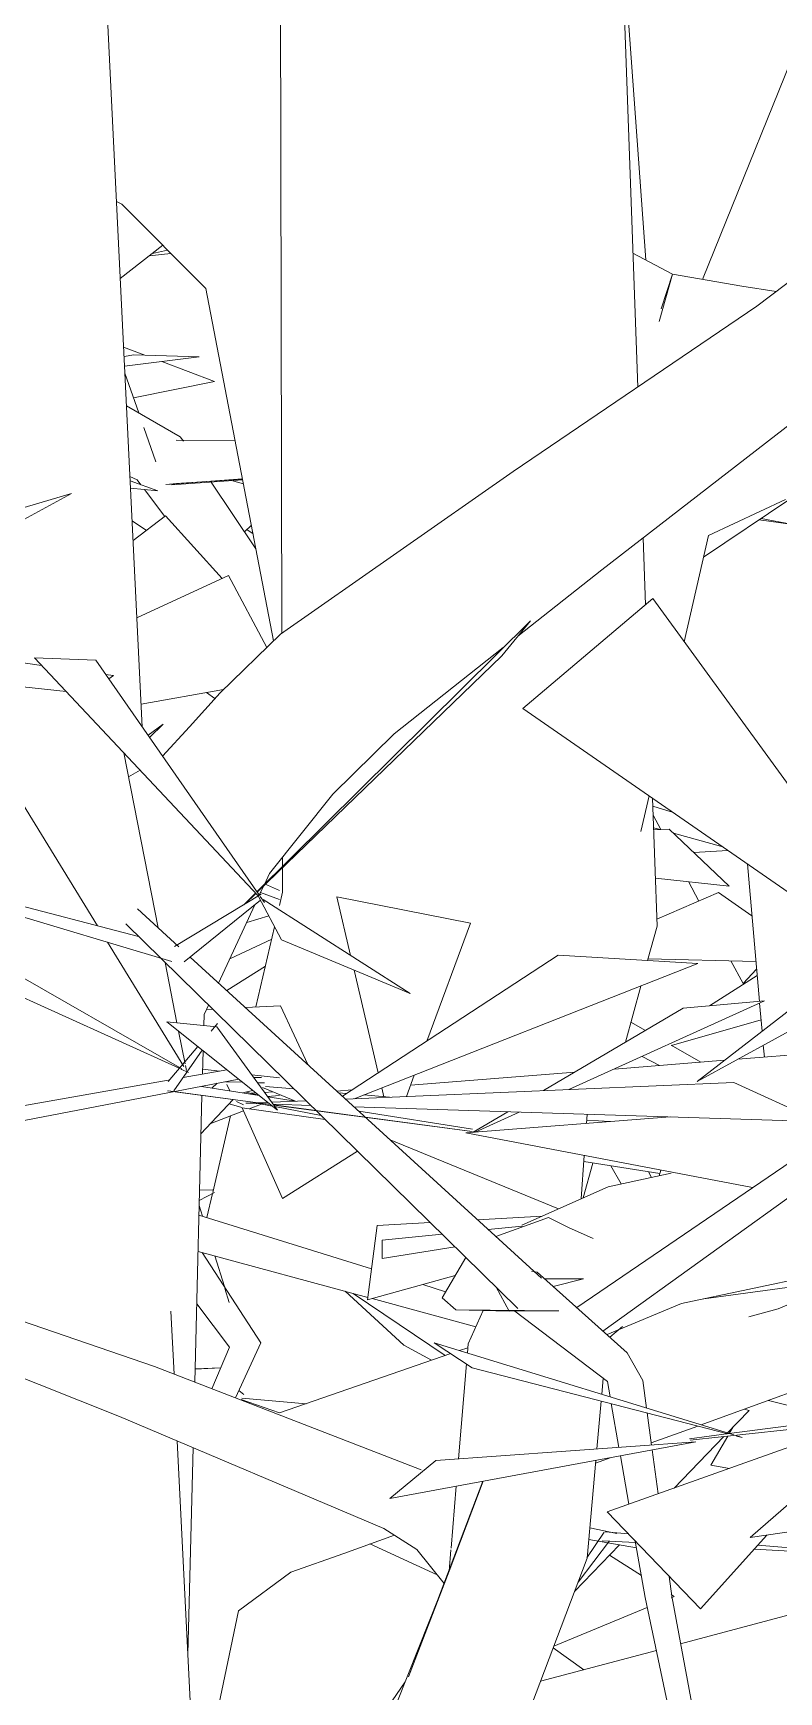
# Model space of a CAD drawing. Header units: millimetres. Extents: x 78096 to 288885, y -20632 to 149556.
# Drawn here: x 251987.7 to 252179.8, y 92679.5 to 93106.5 of the extents above; entities that cross this region are included whole.
import ezdxf

# ---------------------------------------------------------------- set-up
doc = ezdxf.new("R2010")
doc.units = ezdxf.units.MM
doc.layers.add('G-IMPT', color=8, linetype='Continuous', lineweight=9)
doc.layers.add('L-PLNT', color=71, linetype='Continuous', lineweight=9)

# ---------------------------------------------------------------- blocks, each defined once
blk = doc.blocks.new('ZZ-V - Tree Broadleaf 1 - 3dtree rotund SIMPLU-4826059-TOMH A-A')
at = {"layer": 'G-IMPT'}
for p, q in [((26447, 93015.39), (26435.01, 93348.35)), ((26355.35, 92952.06), (26354.47, 93313.35)), ((26314.04, 93062.5), (26312.7, 93063.13)), ((26335.76, 93040.75), (26314.04, 93062.5)), ((26455.99, 93044.47), (26445.76, 93049.9)), ((26455.99, 93044.47), (26452.52, 93032.23)), ((26455.99, 93044.47), (26453.06, 93035.51)), ((26455.99, 93044.47), (26473.85, 93041.34)), ((26473.85, 93041.34), (26482.72, 93040.01)), ((26335.76, 93040.75), (26353.19, 92950.06)), ((26465.24, 92977.16), (26485.07, 92986.46)), ((26465.24, 92977.16), (26459, 92949.84)), ((26449.02, 92959.35), (26448.4, 92976.6)), ((26449.94, 92910.16), (26447.83, 92900.93)), ((26451.99, 92876.63), (26450.81, 92909.56)), ((26355.49, 92891.99), (26355.48, 92894.37)), ((26355.51, 92885.32), (26355.49, 92891.62)), ((26354.71, 92881.92), (26355.51, 92885.32)), ((26348.63, 92855.79), (26353.43, 92876.4)), ((26449.57, 92867.73), (26451.99, 92876.63)), ((26443.86, 92846.7), (26447.79, 92861.17)), ((26337.5, 92808.04), (26342.1, 92827.77)), ((26432.97, 92806.65), (26435.4, 92815.62)), ((26336, 92801.57), (26337.43, 92807.73))]:
    blk.add_line(p, q, dxfattribs=at)
blk = doc.blocks.new('ZZ-V - Tree Broadleaf 1 - 3dtree rotund SIMPLU-4826034-TOMH A-A')
at = {"layer": 'G-IMPT'}
for p, q in [((26319.35, 92927.87), (26303.76, 93245.1)), ((26477.66, 93036.18), (26545.47, 93087.49)), ((26414.92, 92993.64), (26477.66, 93036.18)), ((26437.75, 92968.37), (26497.26, 93014.37)), ((26354.98, 92951.8), (26414.92, 92993.64)), ((26301.14, 92987.97), (26238.32, 92953.94)), ((26301.14, 92987.97), (26281.17, 92982.16)), ((26416.13, 92951.3), (26437.75, 92968.37)), ((26417.44, 92932.66), (26450.91, 92960.95)), ((26450.91, 92960.95), (26525.25, 92858.81)), ((26339.42, 92936.66), (26354.98, 92951.8)), ((26419.35, 92955.24), (26348.89, 92885.45)), ((26419.35, 92955.24), (26411.99, 92946.22)), ((26293.41, 92943.74), (26248.85, 92950)), ((26384.25, 92926.12), (26412.38, 92948.33)), ((26291.58, 92945.68), (26307.36, 92945.09)), ((26291.58, 92945.68), (26349.09, 92884.52)), ((26307.36, 92945.09), (26349.37, 92884.76)), ((26348.98, 92885.32), (26411.99, 92946.22)), ((26299.75, 92936.99), (26268.65, 92940.44)), ((26307.81, 92876.7), (26268.65, 92940.44)), ((26311.97, 92941.13), (26309.91, 92941.42)), ((26311.97, 92941.13), (26310.72, 92940.26)), ((26331.56, 92927.96), (26339.42, 92936.66)), ((26417.44, 92932.66), (26524.5, 92858.56)), ((26320.83, 92925.74), (26324.74, 92928.62)), ((26324.74, 92928.62), (26321.24, 92925.16)), ((26324.56, 92920.39), (26331.56, 92927.96)), ((26368.49, 92910.54), (26384.25, 92926.12)), ((26314.6, 92921.2), (26323.48, 92876.14)), ((26318.81, 92916.72), (26315.82, 92915.02)), ((26352.13, 92890.2), (26368.49, 92910.54)), ((26246.11, 92891.74), (26326.99, 92867.49)), ((26242.38, 92889.76), (26329.57, 92839.87)), ((26257.89, 92889.7), (26318.39, 92873.94)), ((26350.81, 92887.35), (26352.13, 92890.2)), ((26350.01, 92884.83), (26327.69, 92871.33)), ((26349.83, 92883.26), (26330.12, 92867.41)), ((26348.54, 92885.11), (26345.52, 92882.12)), ((26345.9, 92882.34), (26348.64, 92885)), ((26349.32, 92884.23), (26355.19, 92873.05)), ((26349.51, 92884.56), (26350.59, 92886.88)), ((26349.71, 92884.27), (26350.83, 92882.67)), ((26388.37, 92859.27), (26350.49, 92883.49)), ((26369.47, 92884.17), (26403.89, 92877.35)), ((26369.47, 92884.17), (26373.02, 92869.08)), ((26318.13, 92881.03), (26328.75, 92871.32)), ((26339.01, 92861.95), (26348.36, 92882.07)), ((26250.52, 92875.45), (26328.85, 92840)), ((26315.09, 92877.17), (26416.1, 92778.2)), ((26403.89, 92877.35), (26392.67, 92847.02)), ((26330.07, 92840.46), (26310.42, 92872.46)), ((26388.37, 92859.27), (26355.19, 92873.05)), ((26325.24, 92867.23), (26328.29, 92851.74)), ((26331.67, 92868.66), (26422.18, 92785.97)), ((26426.51, 92869.12), (26370.91, 92832.81)), ((26373.95, 92832.17), (26462.52, 92866.95)), ((26426.51, 92869.12), (26462.52, 92866.95)), ((26373.92, 92865.27), (26380.14, 92838.83)), ((26555.76, 92863.15), (26431.28, 92778.42)), ((26462.36, 92836.61), (26514.73, 92865.32)), ((26479.69, 92857.34), (26429.3, 92834.53)), ((26558.34, 92858.82), (26438.02, 92772.37)), ((26479.69, 92857.34), (26458.75, 92855.48)), ((26335.26, 92853.88), (26335.19, 92851.05)), ((26335.26, 92853.88), (26336.39, 92856.3)), ((26337.49, 92855.23), (26335.85, 92855.14)), ((26354.96, 92856.11), (26345.91, 92855.65)), ((26354.96, 92856.11), (26361.97, 92840.98)), ((26458.75, 92855.48), (26422.75, 92834.25)), ((26486.52, 92855.34), (26462.36, 92836.61)), ((26325.66, 92852), (26354.19, 92829.21)), ((26325.66, 92852), (26338.55, 92850.71)), ((26328.72, 92849.56), (26330.38, 92841.15)), ((26338.77, 92851.55), (26337.08, 92849.57)), ((26354.19, 92829.21), (26338.55, 92850.71)), ((26333.68, 92845.6), (26326, 92836.64)), ((26334.8, 92844.7), (26327.51, 92834.21)), ((26335.02, 92844.52), (26334.87, 92838.52)), ((26330.46, 92840.72), (26330.72, 92839.41)), ((26440.99, 92839.82), (26469.41, 92842.07)), ((26472.82, 92842.34), (26495.7, 92844.16)), ((26326.06, 92836.97), (26172.87, 92810.03)), ((26344.19, 92837.2), (26174.71, 92804.68)), ((26329.28, 92839.81), (26331.23, 92838.93)), ((26341.15, 92839.62), (26329.9, 92837.64)), ((26334.9, 92839.82), (26339.34, 92839.3)), ((26338.68, 92836.14), (26337.26, 92834.93)), ((26345.18, 92836.41), (26340.77, 92836.54)), ((26347.54, 92838.35), (26354.71, 92837.51)), ((26350.05, 92837.62), (26348.06, 92837.63)), ((26350.83, 92836.23), (26349.04, 92836.28)), ((26471.76, 92836.34), (26371.71, 92832.08)), ((26389.43, 92838.25), (26387.39, 92832.75)), ((26388.47, 92835.67), (26430.83, 92839.02)), ((26471.76, 92836.34), (26493.78, 92826.25)), ((26352.37, 92830.66), (26325.83, 92834.19)), ((26349.09, 92831.12), (26326.07, 92834.19)), ((26326.07, 92834.19), (26352.34, 92830.68)), ((26334.73, 92833.04), (26332.86, 92759.2)), ((26342.74, 92831.96), (26334.48, 92823.16)), ((26349.43, 92833.01), (26334.58, 92835.35)), ((26341.12, 92835.82), (26341.9, 92834.2)), ((26345.3, 92833.66), (26347.77, 92834.33)), ((26349.28, 92833.12), (26346.08, 92833.88)), ((26347.37, 92833.57), (26348.62, 92833.66)), ((26358.86, 92831.53), (26350.31, 92835.03)), ((26350.84, 92833.8), (26352.97, 92833.94)), ((26358.43, 92834.71), (26351.11, 92835.34)), ((26351.61, 92832.75), (26354.71, 92832.99)), ((26358.81, 92831.53), (26351.68, 92832.66)), ((26369.43, 92834.16), (26373.47, 92834.48)), ((26372.01, 92833.53), (26369.93, 92833.71)), ((26383.08, 92832.56), (26376.42, 92833.14)), ((26381.05, 92834.96), (26381.58, 92832.69)), ((26336.98, 92825.83), (26345.43, 92829.04)), ((26345.03, 92829.92), (26341.73, 92830.89)), ((26345.44, 92830.61), (26343.66, 92831.44)), ((26366.48, 92826.82), (26345.07, 92829.84)), ((26355.47, 92806.46), (26345.07, 92829.84)), ((26351.66, 92831.22), (26346.07, 92830.99)), ((26351.3, 92830.82), (26346.07, 92830.99)), ((26346.88, 92829.59), (26350.11, 92830.81)), ((26352.84, 92830.28), (26349.84, 92830.87)), ((26352.34, 92830.68), (26349.91, 92831.01)), ((26361.55, 92831.65), (26352.69, 92831.27)), ((26362.77, 92830.45), (26353.05, 92830.76)), ((26364.15, 92829.1), (26353.2, 92830.57)), ((26353.2, 92830.57), (26404.31, 92823.73)), ((26404.31, 92823.73), (26353.21, 92830.54)), ((26365.43, 92827.84), (26353.49, 92830.16)), ((26493.78, 92826.25), (26373.88, 92830.1)), ((26404.42, 92824.33), (26375.13, 92828.95)), ((26455.4, 92827.48), (26402.71, 92823.4)), ((26413.54, 92828.82), (26404.59, 92823.55)), ((26416.48, 92828.73), (26405.12, 92823.59)), ((26433.99, 92828.14), (26433.82, 92825.81)), ((26404.36, 92823.72), (26376.83, 92827.4)), ((26476.61, 92809.28), (26402.71, 92823.4)), ((26439.89, 92826.28), (26433.88, 92826.65)), ((26426.59, 92803.81), (26383.23, 92821.56)), ((26374.83, 92818.64), (26355.47, 92806.46)), ((26433.22, 92817.57), (26432.41, 92806.4)), ((26452.67, 92812.89), (26433.11, 92815.98)), ((26439.39, 92809.51), (26455.63, 92813.01)), ((26452.93, 92813.8), (26452.51, 92812.34)), ((26337.95, 92808), (26334.04, 92805.97)), ((26337.52, 92808.73), (26334.11, 92808.67)), ((26417.13, 92799.6), (26439.39, 92809.51)), ((26378.41, 92788.41), (26333.95, 92802.21)), ((26334.01, 92804.66), (26334.86, 92801.92)), ((26422.35, 92801.92), (26405.76, 92800.98)), ((26377.35, 92780.36), (26379.87, 92799.5)), ((26393.56, 92800.28), (26379.87, 92799.5)), ((26417.22, 92799.37), (26408.48, 92798.49)), ((26424.01, 92801.58), (26410.45, 92796.69)), ((26429.17, 92799.04), (26424.01, 92801.58)), ((26429.17, 92799.04), (26435.49, 92796.19)), ((26396.62, 92797.29), (26381.13, 92795.72)), ((26381.19, 92791.06), (26381.13, 92795.72)), ((26381.19, 92791.06), (26399.94, 92794.03)), ((26377.43, 92781.01), (26333.71, 92792.88)), ((26334.78, 92792.59), (26349.91, 92769.32)), ((26338.04, 92791.7), (26340.5, 92783.79)), ((26402.75, 92791.27), (26396.6, 92780.92)), ((26458.28, 92779.42), (26522.07, 92792.92)), ((26377.35, 92780.36), (26400, 92786.64)), ((26419.65, 92787.76), (26421.12, 92787.54)), ((26421.12, 92787.54), (26444.26, 92766.76)), ((26423.06, 92785.8), (26433.02, 92785.77)), ((26433.02, 92785.77), (26425.26, 92783.82)), ((26464.04, 92780.64), (26525.13, 92788.96)), ((26322.5, 92763.21), (26271.35, 92780.76)), ((26340.64, 92783.35), (26341.77, 92779.71)), ((26371.6, 92782.59), (26386.73, 92768.73)), ((26373.69, 92782.02), (26397.38, 92766.05)), ((26405.3, 92773.44), (26378.56, 92780.7)), ((26397.52, 92782.48), (26391.6, 92784.31)), ((26396.6, 92780.92), (26400.1, 92777.78)), ((26410.51, 92783.67), (26413.88, 92777.47)), ((26483.2, 92778.1), (26491.18, 92781.43)), ((26327.54, 92761.26), (26326.74, 92777.45)), ((26333.37, 92779.4), (26341.81, 92768.17)), ((26400.1, 92777.78), (26413.88, 92777.47)), ((26400.1, 92777.78), (26415.33, 92777.44)), ((26400.1, 92777.78), (26426.7, 92777.6)), ((26407.19, 92777.62), (26403.31, 92769.03)), ((26415.33, 92777.44), (26439.19, 92759.36)), ((26415.34, 92777.49), (26426.7, 92777.6)), ((26439.14, 92771.47), (26458.28, 92779.42)), ((26483.2, 92778.1), (26475.66, 92776.05)), ((26443.12, 92773.52), (26439.79, 92770.78)), ((26313.5, 92750.37), (26262.21, 92770.68)), ((26341.81, 92768.17), (26337.28, 92757.48)), ((26349.91, 92769.32), (26343.33, 92755.14)), ((26393.86, 92764.83), (26386.73, 92768.73)), ((26394.58, 92769.36), (26471.76, 92745.61)), ((26394.58, 92769.36), (26404.39, 92762.93)), ((26401.11, 92767.35), (26403.23, 92768.08)), ((26403.12, 92766.73), (26403.31, 92769.03)), ((26354.71, 92751.28), (26398.85, 92766.56)), ((26400.84, 92739.43), (26402.88, 92763.92)), ((26444.26, 92766.76), (26448.36, 92759.59)), ((26391.17, 92736.61), (26322.5, 92763.21)), ((26332.94, 92762.64), (26339.59, 92762.93)), ((26332.94, 92762.51), (26339.57, 92762.89)), ((26470.2, 92745.91), (26404.39, 92762.93)), ((26437.76, 92756.07), (26438.12, 92760.17)), ((26439.19, 92759.36), (26439.88, 92755.42)), ((26448.36, 92759.59), (26449.31, 92752.52)), ((26482, 92754.97), (26501.46, 92762.12)), ((26345.51, 92756.04), (26344.22, 92757.05)), ((26344.97, 92755.07), (26361.58, 92753.66)), ((26463.34, 92748.2), (26482, 92754.97)), ((26354.67, 92751.27), (26344.85, 92754.77)), ((26436.5, 92742), (26437.6, 92754.34)), ((26440.19, 92753.67), (26442.16, 92742.41)), ((26449.47, 92751.27), (26450.58, 92743.01)), ((26460.5, 92744.24), (26522.63, 92751.04)), ((26475.7, 92751.94), (26469.84, 92745.87)), ((26470.61, 92745.97), (26520.01, 92752.38)), ((26475.7, 92751.94), (26474.44, 92752.23)), ((26499.53, 92749.72), (26480.7, 92754.5)), ((26381.62, 92721.56), (26313.5, 92750.37)), ((26506.71, 92749.85), (26439.15, 92725.79)), ((26450.51, 92743.55), (26462.51, 92747.9)), ((26511.35, 92750.13), (26475.96, 92719.17)), ((26331.93, 92671.9), (26328.38, 92744.08)), ((26332.43, 92742.37), (26331.08, 92689.16)), ((26383.13, 92729.24), (26461.98, 92743.83)), ((26461.98, 92743.83), (26395.01, 92739.01)), ((26469.2, 92745.19), (26456.41, 92731.94)), ((26460.37, 92744.64), (26470.5, 92745.95)), ((26472.03, 92745.53), (26473.9, 92744.95)), ((26473.9, 92744.95), (26472.46, 92745.33)), ((26383.13, 92729.24), (26395.01, 92739.01)), ((26433.98, 92713.92), (26436.23, 92739.07)), ((26436.17, 92738.35), (26440.16, 92739.8)), ((26442.54, 92740.24), (26444.72, 92727.78)), ((26450.75, 92741.76), (26452.27, 92730.47)), ((26387.93, 92683.31), (26407.14, 92733.69)), ((26407.15, 92733.69), (26398.43, 92710.56)), ((26398.92, 92716.44), (26400.26, 92732.41)), ((26463.16, 92700.83), (26439.15, 92725.79)), ((26390.08, 92716.15), (26381.62, 92721.56)), ((26441.62, 92720.27), (26434.68, 92721.66)), ((26512.04, 92724.43), (26475.96, 92719.17)), ((26371.29, 92715.13), (26384.37, 92719.8)), ((26378.02, 92717.54), (26395.31, 92709.63)), ((26442.28, 92717.3), (26430.71, 92705.31)), ((26431.62, 92707.7), (26439.73, 92718.31)), ((26433.92, 92713.98), (26438.38, 92720.58)), ((26446.69, 92716.51), (26434.41, 92718.71)), ((26446.45, 92717.91), (26437.87, 92718.39)), ((26444.61, 92720.12), (26438.58, 92720.63)), ((26446.39, 92718.27), (26448.93, 92703.73)), ((26463.16, 92700.83), (26480.26, 92719.79)), ((26496.56, 92715.69), (26477.99, 92717.27)), ((26357.63, 92710.32), (26371.29, 92715.13)), ((26390.08, 92716.15), (26397.15, 92707.34)), ((26398.43, 92710.56), (26398.89, 92715.99)), ((26415.29, 92664.61), (26433.98, 92713.92)), ((26496.38, 92715.14), (26477.04, 92716.22)), ((26344.14, 92700.36), (26357.63, 92710.32)), ((26376.13, 92654.65), (26398.43, 92710.56)), ((26387.93, 92683.31), (26398.43, 92710.56)), ((26455.12, 92709.19), (26455.8, 92704.14)), ((26448.93, 92703.73), (26466.48, 92621.18)), ((26455.8, 92704.14), (26471.15, 92620.99)), ((26458.07, 92691.82), (26503.38, 92703.89)), ((26344.14, 92700.36), (26332.6, 92645.39)), ((26433.13, 92685.17), (26425.22, 92690.8)), ((26421.95, 92682.19), (26451.82, 92690.15)), ((26370.43, 92657.64), (26387.05, 92682.02))]:
    blk.add_line(p, q, dxfattribs=at)
blk = doc.blocks.new('ZZ-V - Tree Broadleaf 2 - 3dtree rotund SIMPLU-4826084-TOMH A-A')
at = {"layer": 'G-IMPT'}
for p, q in [((26324.64, 93051.89), (26313.67, 93043.32)), ((26314.66, 93023.26), (26317.16, 93023.69)), ((26333.97, 93023.19), (26314.78, 93020.75)), ((26333.97, 93023.19), (26317.16, 93023.69)), ((26323.4, 92988.65), (26316.23, 92991.25)), ((26345.42, 92990.51), (26342.3, 92991.33)), ((26316.32, 92989.4), (26323.4, 92988.65)), ((26320.42, 92978.5), (26316.74, 92980.93)), ((26347.47, 92979.85), (26345.68, 92978.12))]:
    blk.add_line(p, q, dxfattribs=at)
blk = doc.blocks.new('ZZ-V - Tree Broadleaf 2 - 3dtree rotund SIMPLU-4826109-TOMH A-A')
at = {"layer": 'G-IMPT'}
for p, q in [((26463.74, 93043.11), (26500.6, 93134.4)), ((26443.62, 93123.94), (26449.06, 93048.15)), ((26326.73, 93049.79), (26321.14, 93049.16)), ((26321.97, 93049.81), (26325.87, 93050.66)), ((26320.04, 93023.6), (26314.54, 93025.67)), ((26337.99, 93016.84), (26324.37, 93021.97)), ((26314.87, 93018.95), (26318.43, 93008.75)), ((26337.99, 93016.84), (26317.08, 93012.62)), ((26315.28, 93010.55), (26329.15, 93002.6)), ((26319.75, 93004.99), (26322.83, 92996.16)), ((26329.15, 93002.6), (26329.94, 93001.43)), ((26343.27, 93001.67), (26328.08, 93001.73)), ((26316.18, 92992.41), (26318.01, 92991.53)), ((26318.01, 92991.53), (26318.97, 92990.26)), ((26325.45, 92990.35), (26345.18, 92991.74)), ((26329.14, 92990.61), (26325.45, 92990.35)), ((26345.22, 92991.55), (26326.91, 92990.2)), ((26345.19, 92991.71), (26329.47, 92990.63)), ((26336.89, 92991.14), (26348.64, 92973.74)), ((26319.9, 92989.02), (26325.14, 92982.08)), ((26463.96, 92971.59), (26486.2, 92986.55)), ((26325.31, 92982.22), (26316.99, 92975.89)), ((26339.96, 92966.1), (26325.31, 92982.22)), ((26486.95, 92980), (26478.28, 92981.22)), ((26486.95, 92980), (26478.81, 92981.58)), ((26346.28, 92978.69), (26347.9, 92977.6)), ((26317.96, 92956.01), (26341.58, 92966.84)), ((26351.44, 92948.36), (26341.58, 92966.84)), ((26340.31, 92937.53), (26319.06, 92933.74)), ((26335.89, 92936.74), (26338.07, 92935.17)), ((26455.63, 92906.01), (26450.88, 92907.53)), ((26452.94, 92901.46), (26450.97, 92905.15)), ((26451.08, 92901.92), (26452.79, 92901.45)), ((26455.11, 92901.57), (26451.1, 92901.36)), ((26455.11, 92901.57), (26470.53, 92886.93)), ((26456.24, 92900.5), (26468.93, 92897.02)), ((26461.47, 92895.54), (26470.26, 92896.1)), ((26475.27, 92892.63), (26478.38, 92857.22)), ((26354.71, 92885.75), (26350.88, 92887.51)), ((26470.53, 92886.93), (26451.55, 92888.98)), ((26462.79, 92883.07), (26460.12, 92888.06)), ((26354.71, 92883.49), (26349.85, 92885.28)), ((26451.93, 92878.41), (26467.84, 92885.24)), ((26476.44, 92879.23), (26467.84, 92885.24)), ((26351.93, 92879.27), (26346.25, 92877.55)), ((26341.89, 92868.16), (26352.7, 92873.29)), ((26351.08, 92866.33), (26341.1, 92860.04)), ((26449.7, 92868.19), (26477.47, 92867.54)), ((26474.17, 92861.82), (26471.03, 92867.69)), ((26465.48, 92856.08), (26477.79, 92863.86)), ((26477.65, 92865.53), (26474.17, 92861.82)), ((26478.42, 92856.76), (26479.05, 92849.55)), ((26449.02, 92849.74), (26445.27, 92851.89)), ((26478.8, 92852.46), (26455.73, 92845.9)), ((26463.25, 92841.59), (26455.63, 92845.96)), ((26479.37, 92845.93), (26479.64, 92842.88)), ((26452.66, 92840.75), (26448.18, 92843.08)), ((26440.06, 92814.88), (26442.77, 92810.24)), ((26449.78, 92813.35), (26450.56, 92811.92)), ((26470.6, 92745.96), (26471.61, 92747.7)), ((26465.85, 92737.84), (26470.21, 92745.3)), ((26465.85, 92737.84), (26470.66, 92737.01)), ((26439.7, 92714.62), (26447.94, 92709.41)), ((26455.63, 92704.54), (26456.44, 92704.03)), ((26456.44, 92704.03), (26455.63, 92703.69)), ((26449.48, 92701.15), (26425.37, 92691.2))]:
    blk.add_line(p, q, dxfattribs=at)

msp = doc.modelspace()

# ---------------------------------------------------------------- block references
at = {"layer": 'L-PLNT'}
for name in ['ZZ-V - Tree Broadleaf 1 - 3dtree rotund SIMPLU-4826059-TOMH A-A', 'ZZ-V - Tree Broadleaf 2 - 3dtree rotund SIMPLU-4826109-TOMH A-A', 'ZZ-V - Tree Broadleaf 2 - 3dtree rotund SIMPLU-4826084-TOMH A-A', 'ZZ-V - Tree Broadleaf 1 - 3dtree rotund SIMPLU-4826034-TOMH A-A']:
    msp.add_blockref(name, (225696.455, 0), dxfattribs=at)

doc.saveas('drawing.dxf')
